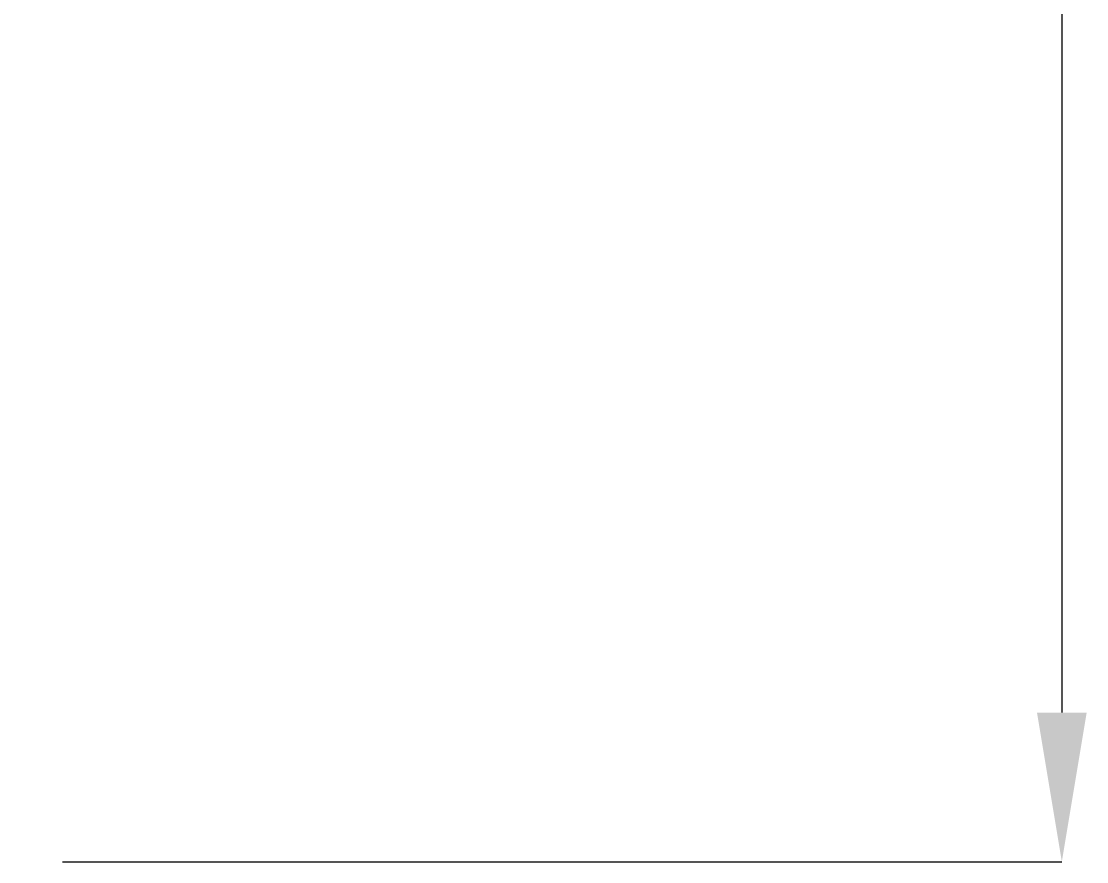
# Model space of a CAD drawing. Extents: x 0 to 1354, y 0 to 992.
# Drawn here: x 835.52 to 864.09, y 347.36 to 369.9 of the extents above; entities that cross this region are included whole.
import ezdxf

# ---------------------------------------------------------------- set-up
doc = ezdxf.new("R2010")
doc.units = 0
doc.header["$LTSCALE"] = 10
doc.header["$MEASUREMENT"] = 0
doc.header["$PDMODE"] = 3
doc.header["$PDSIZE"] = -10
doc.layers.get('0').update_dxf_attribs({"linetype": 'CONTINUOUS'})
doc.layers.get('DEFPOINTS').update_dxf_attribs({"linetype": 'CONTINUOUS'})
doc.styles.add('Daelim Dimension', font='NanumGothic.ttf')
doc.dimstyles.new('DEFAULT', dxfattribs={"dimscale": 2, "dimtxt": 2, "dimasz": 2, "dimexe": 0, "dimexo": 2, "dimgap": 1, "dimtad": 1, "dimdec": 1, "dimzin": 9, "dimdsep": 46, "dimtxsty": 'Daelim Dimension', "dimcen": 0.5, "dimclrd": 252, "dimclre": 252, "dimclrt": 3, "dimadec": 1, "dimazin": 0, "dimtfac": 1, "dimtdec": 1, "dimtix": 1, "dimtmove": 0, "dimatfit": 3, "dimfxl": 1, "dimtolj": 1, "dimtzin": 1, "dimlwd": 9, "dimlwe": 9, "dimarcsym": 0})

# ---------------------------------------------------------------- blocks, each defined once
blk = doc.blocks.new('*D4')
at = {"color": 5, "lineweight": 9, "ltscale": 0.5, "transparency": 16777216}
for p, q in [((823.277, 471.38), (863.42, 471.38)), ((863.42, 467.38), (863.42, 351.356)), ((836.627, 347.356), (863.42, 347.356))]:
    blk.add_line(p, q, dxfattribs=at)
at = {"color": 5, "ltscale": 0.5, "transparency": 16777216}
for points in [[(862.753, 467.38), (864.086, 467.38), (863.42, 471.38)], [(862.753, 351.356), (864.086, 351.356), (863.42, 347.356)]]:
    blk.add_solid(points, dxfattribs=at)
at = {"layer": 'DEFPOINTS', "color": 0, "ltscale": 0.5, "transparency": 16777216}
for p in [(819.277, 471.38), (832.627, 347.356), (863.42, 347.356)]:
    blk.add_point(p, dxfattribs=at)
at = {"color": 7, "lineweight": -3, "ltscale": 0.5, "transparency": 16777216, "insert": (856.026, 409.368), "char_height": 10, "attachment_point": 5, "rotation": 90, "style": 'Daelim Dimension'}
blk.add_mtext('\\A1;124', dxfattribs=at)

msp = doc.modelspace()

# ---------------------------------------------------------------- dimensions: what is measured, and where the dimension line sits
at = {"color": 5, "lineweight": -3, "ltscale": 0.5}
dim = msp.add_linear_dim(base=(863.42, 347.356), p1=(819.277, 471.38), p2=(832.627, 347.356), angle=90, dimstyle='DEFAULT', override={"dimtxt": 5, "dimclrd": 5, "dimclre": 5, "dimclrt": 7}, dxfattribs=at)
dim.commit()
dim.dimension.update_dxf_attribs({"geometry": '*D4', "text_midpoint": (856.026, 409.368)})

doc.saveas('drawing.dxf')
